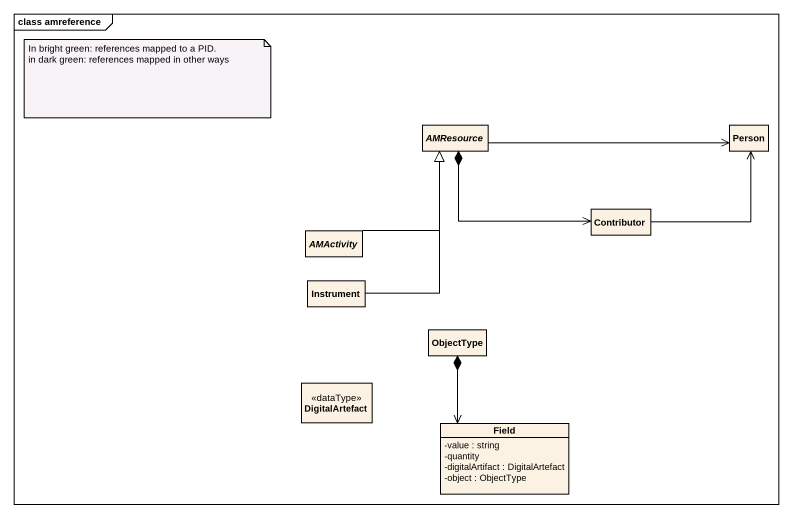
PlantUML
@startuml
mainframe class amreference
hide circle
hide empty members
skinparam classAttributeIconSize 0
abstract class AMResource
class "Person" as Person_
class Contributor
abstract class AMActivity
class Instrument
class ObjectType
class DigitalArtefact <<dataType>>
class Field {
  -value : string
  -quantity
  -digitalArtifact : DigitalArtefact
  -object : ObjectType
}
AMResource -right-> Person_
AMResource *-right-> Contributor
Contributor -up-> Person_
AMActivity -up-|> AMResource
Instrument -up-|> AMResource
ObjectType *--> Field
note as N1
  In bright green: references mapped to a PID.
  in dark green: references mapped in other ways
end note
@enduml
